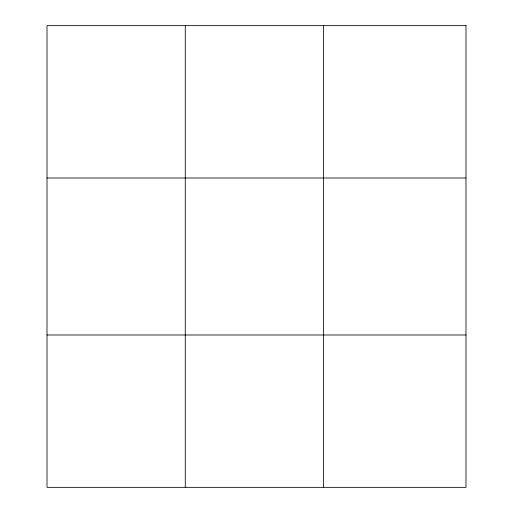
<?xml version="1.0" encoding="UTF-8"?>
<svg xmlns="http://www.w3.org/2000/svg" width="513" height="513" viewBox="0 0 513 513"><rect width="100%" height="100%" fill="white"/><g stroke="black" fill="none" stroke-linecap="round" stroke-linejoin="round"><path stroke-width="0.77" d="M185.276 25.65L185.276 487.35M323.536 25.65L323.536 487.35M47.01 178.011L465.99 178.011M47.01 334.989L465.99 334.989M465.99 25.65L465.99 487.35L47.01 487.35L47.01 25.65L465.99 25.65"/></g></svg>
